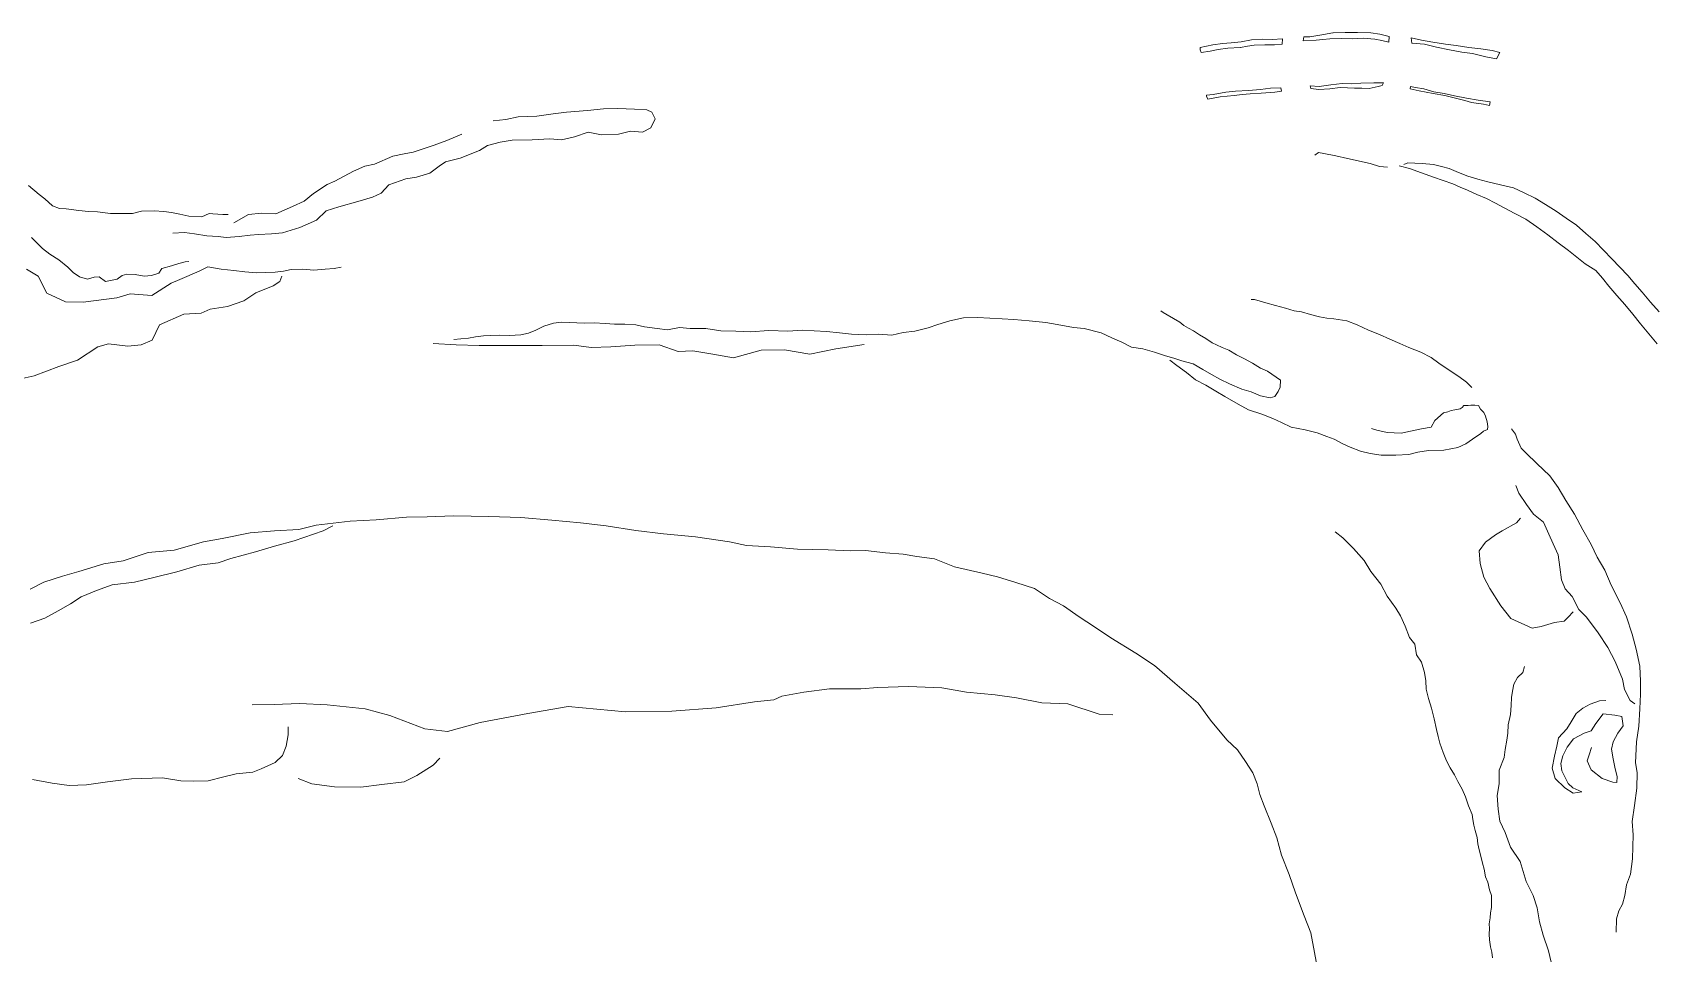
# Model space of a CAD drawing. Extents: x 683321 to 688873, y 7661944 to 7668387.
# Drawn here: x 686334 to 686686.6, y 7668148.1 to 7668348.5 of the extents above; entities that cross this region are included whole.
import ezdxf

# ---------------------------------------------------------------- set-up
doc = ezdxf.new("R2010")
doc.units = 0
doc.header["$MEASUREMENT"] = 0
doc.layers.add('01 CRESTA_Line', color=3, linetype='Continuous', lineweight=20)

msp = doc.modelspace()

# ---------------------------------------------------------------- linework, layer by layer
at = {"layer": '01 CRESTA_Line'}
for points in [[(686628.91, 7668347.57, 4347.87), (686628.81, 7668346.36, 4347.78), (686627.3, 7668346.66, 4347.85), (686625.8, 7668346.96, 4347.91), (686623.23, 7668347.17, 4347.91), (686620.89, 7668347.06, 4347.92), (686618.47, 7668347.12, 4347.86), (686616, 7668347.07, 4347.9), (686614.49, 7668346.91, 4347.92), (686612.99, 7668346.75, 4347.93), (686610.22, 7668346.59, 4347.94), (686610.33, 7668347.46, 4347.96), (686611.63, 7668347.5, 4348.08), (686613.84, 7668347.86, 4347.97), (686616.6, 7668348.39, 4347.9), (686616.69, 7668348.39, 4347.85), (686619.33, 7668348.42, 4347.88), (686621.97, 7668348.45, 4347.9), (686624.91, 7668348.38, 4348), (686626.86, 7668348.09, 4347.98)], [(686605.7, 7668347.07, 4347.83), (686605.62, 7668345.89, 4347.72), (686603.94, 7668345.77, 4347.85), (686601.83, 7668345.72, 4347.86), (686599.55, 7668345.68, 4347.83), (686598.06, 7668345.44, 4347.78), (686596.56, 7668345.2, 4347.73), (686596.5, 7668345.16, 4347.71), (686593.85, 7668345, 4347.65), (686591.72, 7668344.75, 4347.55), (686590.01, 7668344.37, 4347.55), (686588.02, 7668344.1, 4347.49), (686587.79, 7668344.69, 4347.49), (686587.82, 7668345.18, 4347.47), (686590.52, 7668345.73, 4347.6), (686592.67, 7668346.02, 4347.64), (686594.55, 7668346.22, 4347.73), (686596.72, 7668346.39, 4347.83), (686598.96, 7668346.81, 4347.93), (686601.32, 7668346.96, 4347.93), (686603.43, 7668346.93, 4347.94)], [(686652.95, 7668344.11, 4346.87), (686652.24, 7668342.72, 4346.92), (686649.87, 7668343.17, 4347.14), (686646.99, 7668343.84, 4347.34), (686644.65, 7668344.15, 4347.44), (686641.98, 7668344.66, 4347.59), (686639.18, 7668345.22, 4347.62), (686636.54, 7668345.91, 4347.63), (686633.83, 7668346.08, 4347.8), (686633.67, 7668347.24, 4347.87), (686635.94, 7668346.8, 4347.75), (686638.36, 7668346.31, 4347.66), (686641.14, 7668345.9, 4347.56), (686643.46, 7668345.64, 4347.51), (686646.18, 7668345.18, 4347.39), (686648.8, 7668344.87, 4347.22), (686651.27, 7668344.55, 4347.04)], [(686611.69, 7668336.83, 4347.96), (686611.82, 7668336.23, 4347.96), (686613.62, 7668336.03, 4347.93), (686615.95, 7668336.17, 4347.97), (686618.2, 7668336.45, 4347.91), (686619.79, 7668336.41, 4347.97), (686621.38, 7668336.36, 4348.02), (686622.94, 7668336.3, 4347.95), (686624.51, 7668336.25, 4347.88), (686626.48, 7668336.68, 4347.93), (686627.35, 7668336.89, 4347.86), (686627.68, 7668337.48, 4347.98), (686625.53, 7668337.46, 4347.98), (686622.72, 7668337.39, 4348.06), (686620.78, 7668337.28, 4348.02), (686618.63, 7668337.31, 4347.99), (686616.23, 7668337.06, 4347.96), (686613.67, 7668336.68, 4348.09)], [(686605.33, 7668336.42, 4347.97), (686605.49, 7668335.69, 4347.9), (686604.05, 7668335.47, 4347.91), (686601.09, 7668335.26, 4347.96), (686598.68, 7668335.12, 4347.91), (686596.93, 7668334.93, 4347.87), (686595.18, 7668334.74, 4347.83), (686593.67, 7668334.57, 4347.8), (686592.16, 7668334.41, 4347.78), (686589.44, 7668333.97, 4347.61), (686589.19, 7668334.6, 4347.7), (686589.2, 7668334.78, 4347.72), (686590.6, 7668334.98, 4347.64), (686593.36, 7668335.43, 4347.81), (686595.49, 7668335.65, 4347.8), (686598.3, 7668335.8, 4347.89), (686600.9, 7668336.04, 4348), (686603.1, 7668336.32, 4347.9)], [(686650.83, 7668333.37, 4346.85), (686650.67, 7668332.57, 4346.79), (686649.36, 7668332.82, 4347), (686646.79, 7668333.18, 4347.06), (686645.33, 7668333.61, 4347.17), (686643.88, 7668334.04, 4347.29), (686641.01, 7668334.75, 4347.43), (686638.45, 7668335.17, 4347.54), (686636.92, 7668335.44, 4347.58), (686635.39, 7668335.72, 4347.62), (686633.43, 7668336.21, 4347.66), (686633.55, 7668336.68, 4347.62), (686634.61, 7668336.5, 4347.77), (686636.4, 7668336.2, 4347.62), (686638.56, 7668335.56, 4347.55), (686640.86, 7668335.19, 4347.44), (686643.11, 7668334.67, 4347.38), (686645.68, 7668334.17, 4347.2), (686648.21, 7668333.75, 4347.07)]]:
    msp.add_polyline3d(points, close=True, dxfattribs=at)
for points in [[(686434.13, 7668329.19, 4349.6), (686436.86, 7668329.54, 4349.95), (686439.6, 7668330.12, 4349.79), (686443.63, 7668330.22, 4349.26), (686447.15, 7668330.71, 4349.52), (686450.06, 7668331.14, 4349.12), (686454.61, 7668331.48, 4349.41), (686458.14, 7668331.81, 4349.52), (686461.23, 7668331.87, 4348.94), (686464.86, 7668331.73, 4349.45), (686467.51, 7668331.64, 4349.23), (686468.6, 7668331.12, 4349.23), (686469.33, 7668329.65, 4349.05), (686468.37, 7668327.68, 4349.64), (686466.59, 7668326.74, 4349.8), (686463.95, 7668326.94, 4349.48), (686461.35, 7668326.31, 4349.57), (686457.66, 7668326.2, 4350.09), (686454.76, 7668326.73, 4349.54), (686451.8, 7668325.77, 4349.33), (686448.99, 7668325.1, 4350), (686446.42, 7668325.27, 4350.04), (686442.64, 7668325.12, 4349.16), (686438.28, 7668324.98, 4350.34), (686435.62, 7668324.61, 4349.97), (686432.92, 7668323.82, 4349.09), (686431.14, 7668322.77, 4349.76), (686426.94, 7668321.07, 4350.19), (686423.79, 7668320.28, 4349.46), (686422.4, 7668319.36, 4349.75), (686420.37, 7668317.86, 4350.17), (686417.44, 7668316.97, 4350.24), (686415.12, 7668316.58, 4349.64), (686411.42, 7668315.27, 4349.3), (686409.8, 7668313.5, 4349.93), (686407.9, 7668312.58, 4350.02), (686404.7, 7668311.67, 4350.12), (686400.59, 7668310.5, 4350.32), (686397.8, 7668309.64, 4349.89), (686395.75, 7668307.63, 4350.15), (686392.1, 7668306.02, 4350.68), (686388.32, 7668304.85, 4349.7), (686385.92, 7668304.67, 4349.45), (686383.16, 7668304.53, 4350.82), (686381.34, 7668304.33, 4350.91), (686378.91, 7668304.06, 4350.27), (686376.11, 7668303.83, 4350.02), (686374.36, 7668304.09, 4349.81), (686371.92, 7668304.17, 4349.92), (686369.23, 7668304.63, 4350.08), (686367.05, 7668304.9, 4349.98), (686364.54, 7668304.81, 4350.21)], [(686377.76, 7668307, 4350.9), (686380.99, 7668308.83, 4351.18), (686383.79, 7668309.16, 4350.25), (686386.87, 7668308.99, 4349.68), (686390.51, 7668310.55, 4350.15), (686393.06, 7668311.78, 4349.76), (686395.05, 7668313.38, 4349.95), (686398.04, 7668315.38, 4349.99), (686399.74, 7668316.1, 4349.54), (686403.8, 7668318.25, 4349.69), (686406.25, 7668319.33, 4349.89), (686408.36, 7668319.79, 4349.55), (686412.33, 7668321.5, 4349.18), (686414.81, 7668322.02, 4349.89), (686416.78, 7668322.42, 4349.78), (686421.3, 7668323.93, 4349.4), (686424.05, 7668324.97, 4349.93), (686427.34, 7668326.32, 4349.04)], [(686612.73, 7668321.72, 4346.43), (686613.55, 7668322.34, 4346.58), (686614.66, 7668322.09, 4346.56), (686617.32, 7668321.63, 4346.61), (686619.8, 7668321, 4346.57), (686624.75, 7668319.96, 4346.45), (686626.75, 7668319.28, 4346.59), (686628.5, 7668319.17, 4346.5)], [(686687.14, 7668280.69, 4342.09), (686685.34, 7668282.86, 4342.29), (686683.53, 7668285.03, 4342.5), (686681.83, 7668287.14, 4342.9), (686680.13, 7668289.25, 4343.3), (686678.38, 7668291.24, 4343.55), (686676.63, 7668293.23, 4343.8), (686675.23, 7668294.97, 4344), (686673.83, 7668296.7, 4344.2), (686671.46, 7668298.14, 4344.43), (686669.66, 7668299.58, 4344.62), (686667.87, 7668301.01, 4344.82), (686665.62, 7668302.71, 4345.07), (686663.38, 7668304.42, 4345.32), (686660.96, 7668306.14, 4345.55), (686658.55, 7668307.86, 4345.78), (686656.23, 7668309.09, 4345.99), (686653.91, 7668310.33, 4346.21), (686651.98, 7668311.32, 4346.35), (686650.05, 7668312.31, 4346.49), (686647.96, 7668313.22, 4346.63), (686645.87, 7668314.13, 4346.77), (686644.29, 7668314.82, 4346.89), (686642.7, 7668315.5, 4347.01), (686640.59, 7668316.25, 4347.16), (686638.48, 7668317, 4347.31), (686635.9, 7668317.92, 4347.44), (686633.33, 7668318.85, 4347.57), (686631.03, 7668319.42, 4347.7)], [(686632.05, 7668319.75, 4347.69), (686632.91, 7668320.07, 4347.66), (686634.47, 7668319.99, 4347.62), (686636.03, 7668319.91, 4347.57), (686638.52, 7668319.75, 4347.54), (686640.23, 7668319.31, 4347.47), (686641.94, 7668318.87, 4347.4), (686643.96, 7668318.01, 4347.24), (686645.98, 7668317.15, 4347.07), (686648.13, 7668316.56, 4346.98), (686650.29, 7668315.97, 4346.88), (686653.09, 7668315.32, 4346.74), (686655.9, 7668314.67, 4346.6), (686658.24, 7668313.54, 4346.42), (686660.59, 7668312.4, 4346.24), (686662.89, 7668310.99, 4346.01), (686665.19, 7668309.58, 4345.77), (686667.38, 7668308.04, 4345.53), (686669.58, 7668306.5, 4345.29), (686671.62, 7668304.74, 4345.03), (686673.66, 7668302.98, 4344.76), (686675.46, 7668301.08, 4344.55), (686677.26, 7668299.18, 4344.34), (686679.01, 7668297.38, 4344.08), (686680.77, 7668295.57, 4343.83), (686682.31, 7668293.75, 4343.6), (686683.85, 7668291.94, 4343.37), (686685.71, 7668289.81, 4343.04), (686687.56, 7668287.69, 4342.7)], [(686376.52, 7668308.83, 4350.82), (686375.36, 7668308.84, 4351.19), (686373.22, 7668309.01, 4351.37), (686372.38, 7668309.03, 4351.61), (686370.79, 7668308.33, 4351.68), (686368, 7668308.46, 4352.24), (686366.04, 7668308.91, 4352.65), (686364.21, 7668309.29, 4353.05), (686362.52, 7668309.48, 4353.32), (686360.46, 7668309.67, 4353.51), (686357.71, 7668309.55, 4353.55), (686355.71, 7668309.03, 4353.77), (686353.53, 7668309.05, 4354.01), (686350.97, 7668309.09, 4354.32), (686348.15, 7668309.44, 4354.37), (686346.21, 7668309.48, 4354.67), (686344.07, 7668309.73, 4354.76), (686341.35, 7668310.09, 4354.8), (686339.91, 7668310.18, 4354.68), (686338.38, 7668310.71, 4354.95), (686336.72, 7668312.22, 4355.03), (686335.43, 7668313.22, 4355.24), (686333.15, 7668315.19, 4355.64)], [(686333.8, 7668303.84, 4352.9), (686336.15, 7668301.44, 4352.99), (686337.78, 7668300.2, 4352.82), (686339.73, 7668298.95, 4352.62), (686341.72, 7668297.4, 4352.37), (686342.88, 7668296.25, 4352.16), (686344.21, 7668295.25, 4352.01), (686345.96, 7668294.81, 4351.69), (686347.39, 7668295.18, 4352.07), (686348.47, 7668295.3, 4352.34), (686349.9, 7668294.24, 4351.57), (686352.44, 7668294.78, 4351.51), (686353.49, 7668295.57, 4351.98), (686354.5, 7668295.84, 4352.14), (686356.34, 7668295.8, 4351.35), (686358.31, 7668295.41, 4350.99), (686359.88, 7668295.55, 4350.41), (686361.47, 7668296.05, 4350.46), (686362.14, 7668297.11, 4350.69), (686364.2, 7668297.7, 4350.36), (686365.83, 7668298.22, 4350.22), (686367.22, 7668298.54, 4350.09), (686367.97, 7668298.61, 4350.19)], [(686388.23, 7668295.45, 4349.66), (686387.8, 7668294.29, 4349.76), (686386.3, 7668293.36, 4349.73), (686382.53, 7668291.8, 4349.18), (686379.96, 7668290.1, 4350.85), (686376.39, 7668288.8, 4350.22), (686372.63, 7668288.27, 4350.25), (686370.66, 7668287.37, 4350.46), (686366.9, 7668287.17, 4349.74), (686361.63, 7668284.83, 4349.55), (686360.04, 7668281.49, 4350.49), (686357.6, 7668280.52, 4350.93), (686354.73, 7668280.19, 4350.78), (686350.55, 7668280.68, 4350.69), (686348.18, 7668280.05, 4350.69), (686343.76, 7668277.19, 4350.79), (686339.71, 7668275.75, 4350.98), (686334.37, 7668273.77, 4350.97), (686329.82, 7668272.72, 4351.13)], [(686332.67, 7668296.96, 4351.27), (686335.24, 7668295.4, 4351.2), (686337.1, 7668291.72, 4351.16), (686341.2, 7668289.85, 4351.01), (686345, 7668289.8, 4350.94), (686352.37, 7668290.73, 4350.75), (686355.22, 7668291.61, 4351.08), (686359.95, 7668291.19, 4350.02), (686364.11, 7668293.9, 4350.24), (686366, 7668294.71, 4350.45), (686370.2, 7668296.52, 4351.05), (686372.1, 7668297.45, 4350.5), (686374.98, 7668296.94, 4350.34), (686377.79, 7668296.63, 4350.4), (686380.18, 7668296.4, 4350.56), (686382.74, 7668296.17, 4350.7), (686384.68, 7668296.25, 4350.68), (686386.78, 7668296.32, 4350.21), (686388.55, 7668296.53, 4349.68), (686390.26, 7668296.87, 4348.99), (686392.75, 7668296.94, 4348.64), (686395.18, 7668296.74, 4348.64), (686397.63, 7668296.93, 4348.06), (686399.6, 7668297.11, 4347.8), (686401.09, 7668297.42, 4347.76)], [(686579.28, 7668287.92, 4346.83), (686579.79, 7668287.55, 4346.96), (686580.61, 7668287.01, 4347.01), (686583.36, 7668285.41, 4346.94), (686584.23, 7668284.73, 4347.02), (686585.28, 7668284.14, 4347.33), (686586.33, 7668283.55, 4347.56), (686587.64, 7668282.67, 4347.86), (686589.02, 7668281.88, 4347.84), (686590.43, 7668280.91, 4347.9), (686591.32, 7668280.47, 4347.95), (686592.55, 7668279.91, 4348.11), (686594.01, 7668279.35, 4348.3), (686595.72, 7668278.29, 4348.38), (686597.42, 7668277.47, 4348.34), (686599.16, 7668276.49, 4348.39), (686600.91, 7668275.42, 4348.31), (686602.44, 7668274.75, 4348.25), (686603.37, 7668274.1, 4348.22), (686605.29, 7668272.84, 4348.37), (686605.18, 7668271.29, 4348.6), (686604.72, 7668270.36, 4348.52), (686604.05, 7668269.24, 4348.23), (686602.98, 7668268.95, 4348.01), (686600.92, 7668269.43, 4348.03), (686598.91, 7668270.27, 4348.14), (686596.87, 7668270.85, 4348.02), (686594.18, 7668272.02, 4348.21), (686592.04, 7668273.03, 4348.42), (686590.28, 7668274.05, 4348.4), (686588.35, 7668275.14, 4348.15), (686586.26, 7668276.35, 4347.92), (686583.79, 7668276.98, 4347.86), (686582.3, 7668277.51, 4347.89), (686580.05, 7668278.15, 4348.43), (686577.89, 7668278.88, 4348.57), (686575.34, 7668279.65, 4348.59), (686572.87, 7668279.99, 4348.43), (686570.76, 7668281.04, 4348.41), (686568.61, 7668282.02, 4348.37), (686566.26, 7668283.1, 4348.49), (686562.57, 7668284.08, 4348.55), (686560.25, 7668284.25, 4348.49), (686556.73, 7668284.93, 4348.39), (686554.22, 7668285.32, 4348.21), (686550.66, 7668285.71, 4348.21), (686547.31, 7668286.03, 4348.26), (686544.77, 7668286.18, 4348.29), (686542.11, 7668286.31, 4348.55), (686539.43, 7668286.47, 4348.5), (686536.38, 7668286.35, 4348.78), (686533.4, 7668285.75, 4349.15), (686530.75, 7668284.92, 4349.18), (686528.69, 7668284.21, 4349.21), (686525.8, 7668283.47, 4349.4), (686523.28, 7668283.18, 4349.49), (686520.76, 7668282.62, 4349.4), (686517.85, 7668282.8, 4349.34), (686515.23, 7668282.69, 4349.32), (686512.05, 7668282.79, 4349.14), (686509.41, 7668283.08, 4349.21), (686506.59, 7668283.38, 4349.37), (686503.91, 7668283.51, 4349.21), (686501.4, 7668283.7, 4349.36), (686498.2, 7668283.44, 4349.49), (686494.06, 7668283.63, 4349.26), (686490.03, 7668283.29, 4349.54), (686486.9, 7668283.47, 4349.6), (686483.61, 7668283.57, 4349.49), (686480.39, 7668284.08, 4349.46), (686476.93, 7668284.08, 4349.46), (686474.64, 7668284.26, 4349.55), (686472.02, 7668283.77, 4349.59), (686469.76, 7668284.07, 4349.66), (686467.05, 7668284.39, 4349.49), (686465.12, 7668284.83, 4349.7), (686462.76, 7668284.98, 4349.66), (686460.54, 7668284.98, 4349.79), (686458.46, 7668285.17, 4349.73), (686456.11, 7668285.31, 4349.78), (686453.96, 7668285.24, 4349.92), (686450.63, 7668285.36, 4349.82), (686448.91, 7668285.41, 4349.65), (686447.22, 7668285.19, 4349.52), (686445.12, 7668284.55, 4349.42), (686443.43, 7668283.7, 4349.26), (686441.82, 7668283.01, 4349.7), (686440.15, 7668282.66, 4349.58), (686437.68, 7668282.55, 4349.69), (686435.51, 7668282.58, 4349.46), (686433.51, 7668282.56, 4349.21), (686432.02, 7668282.45, 4348.94), (686430.3, 7668282.27, 4348.43), (686428.76, 7668281.93, 4347.77), (686427.07, 7668281.78, 4347.65), (686425.58, 7668281.67, 4347.75)], [(686646.84, 7668271.22, 4346.3), (686645.7, 7668272.39, 4346.35), (686644, 7668273.59, 4346.24), (686642.14, 7668274.85, 4346.37), (686639.69, 7668276.49, 4346.44), (686638, 7668277.77, 4346.3), (686635.74, 7668278.89, 4346.4), (686633.19, 7668279.92, 4346.41), (686631.18, 7668280.82, 4346.37), (686629.02, 7668281.75, 4346.32), (686626.75, 7668282.72, 4346.34), (686624.36, 7668283.7, 4346.33), (686621.89, 7668284.84, 4346.31), (686619.69, 7668285.73, 4346.44), (686616.87, 7668286.18, 4346.26), (686615.31, 7668286.31, 4346.42), (686613.74, 7668286.62, 4346.37), (686611.78, 7668287.06, 4346.42), (686609.82, 7668287.65, 4346.52), (686608.22, 7668287.91, 4346.43), (686606.34, 7668288.46, 4346.45), (686604.19, 7668289.06, 4346.47), (686602.05, 7668289.62, 4346.42), (686599.61, 7668290.34, 4346.5), (686598.91, 7668290.32, 4346.34)], [(686514.77, 7668280.55, 4348.34), (686508.59, 7668279.61, 4347.94), (686502.96, 7668278.47, 4348.08), (686497.47, 7668279.43, 4347.99), (686492.37, 7668279.32, 4347.83), (686486.39, 7668277.65, 4347.33), (686481.85, 7668278.47, 4347.75), (686477.52, 7668279.19, 4347.33), (686474.33, 7668279.07, 4347.26), (686470.23, 7668280.5, 4347.67), (686464.92, 7668280.41, 4347.17), (686459.73, 7668280.09, 4347.25), (686455.41, 7668279.92, 4347.35), (686451.64, 7668280.41, 4348.04), (686444.8, 7668280.38, 4347.94), (686437.96, 7668280.35, 4347.83), (686431.12, 7668280.32, 4347.73), (686426.11, 7668280.51, 4347.69), (686421.06, 7668280.75, 4347.78)], [(686625.07, 7668262.26, 4347.95), (686626.2, 7668261.91, 4348.34), (686628.47, 7668261.44, 4348.7), (686631.48, 7668261.3, 4348.4), (686635.89, 7668262.2, 4348.33), (686638, 7668262.55, 4348.55), (686638.79, 7668264.02, 4348.35), (686640.72, 7668265.69, 4347.96), (686641.64, 7668265.95, 4347.98), (686642.34, 7668266.2, 4347.9), (686643.13, 7668266.36, 4347.81), (686644.28, 7668266.55, 4347.65), (686644.72, 7668266.88, 4347.49), (686645.14, 7668267.29, 4347.52), (686646.07, 7668267.29, 4347.68), (686646.64, 7668267.39, 4347.82), (686647.5, 7668267.36, 4348), (686648.3, 7668267.27, 4348.02), (686648.76, 7668266.53, 4347.93), (686649.44, 7668265.77, 4347.79), (686649.81, 7668264.98, 4347.95), (686650.15, 7668263.71, 4348.37), (686650.35, 7668262.71, 4348.49), (686650.27, 7668262.05, 4348.72), (686649.36, 7668261.71, 4348.76), (686648.81, 7668261.2, 4348.76), (686647.01, 7668259.98, 4348.23), (686645.56, 7668258.93, 4347.63), (686643.79, 7668258.17, 4347.15), (686640.73, 7668257.61, 4347.18), (686637.44, 7668257.51, 4347.35), (686635.09, 7668257.17, 4347.15), (686633.15, 7668256.64, 4346.86), (686630.36, 7668256.51, 4347.14), (686627.11, 7668256.51, 4347.01), (686624.74, 7668256.86, 4347), (686622.64, 7668257.35, 4347.09), (686620.37, 7668258.2, 4347.29), (686618.7, 7668259.04, 4347.04), (686616.94, 7668260, 4347.42), (686615.31, 7668260.58, 4347.45), (686613.23, 7668261.33, 4347.47), (686610.6, 7668262.03, 4347.11), (686607.56, 7668262.61, 4346.55), (686605.5, 7668263.62, 4346.82), (686603.62, 7668264.49, 4346.86), (686601.17, 7668265.42, 4347.17), (686598.28, 7668266.39, 4347.04), (686596.05, 7668267.59, 4347.14), (686593.17, 7668269.23, 4347.56), (686591.21, 7668270.44, 4347.46), (686589.01, 7668271.75, 4347.52), (686586.76, 7668272.86, 4347.23), (686584.86, 7668274.48, 4347.29), (686582.76, 7668275.99, 4347.86), (686581.22, 7668277.15, 4348.04)], [(686678.2, 7668152.73, 4327.32), (686678.3, 7668155.63, 4327.91), (686678.82, 7668157.37, 4328.44), (686679.6, 7668158.8, 4328.54), (686680.09, 7668160.68, 4328.44), (686680.43, 7668163.02, 4328.67), (686681.33, 7668165.37, 4328.45), (686681.76, 7668168.72, 4328.8), (686681.89, 7668173.94, 4329.75), (686681.72, 7668176.77, 4329.99), (686682.22, 7668180.31, 4330.49), (686682.73, 7668184.05, 4330.88), (686682.81, 7668187.48, 4331.27), (686682.4, 7668189.58, 4331.23), (686682.67, 7668194.1, 4331.88), (686683.15, 7668197.55, 4332.24), (686683.36, 7668201.3, 4332.51), (686683.48, 7668204.53, 4333.45), (686683.51, 7668207.36, 4333.7), (686683.36, 7668210.56, 4333.85), (686682.57, 7668214.28, 4334.64), (686681.68, 7668217.57, 4334.99), (686680.46, 7668221.32, 4335.56), (686679.09, 7668224.35, 4335.97), (686677.16, 7668228.22, 4336.48), (686675.73, 7668231.51, 4336.94), (686674.07, 7668234.33, 4337.37), (686672.82, 7668237.03, 4337.84), (686670.97, 7668240.23, 4338.48), (686669.19, 7668243.68, 4339.03), (686667.26, 7668246.65, 4339.76), (686665.64, 7668249.47, 4339.97), (686663.78, 7668251.98, 4340.62), (686660.97, 7668254.68, 4342.38), (686658.69, 7668256.93, 4344.22), (686657.59, 7668257.99, 4344.88), (686656.72, 7668259.98, 4345.33), (686656.32, 7668261.06, 4345.39), (686655.44, 7668262.19, 4345.56)], [(686682.27, 7668202.37, 4332.71), (686681.29, 7668203.14, 4332.7), (686680.06, 7668205.52, 4333.13), (686679.6, 7668207.8, 4333.65), (686678.02, 7668211.61, 4334.39), (686676.38, 7668214.62, 4334.76), (686674.32, 7668217.88, 4335.43), (686671.77, 7668221.28, 4336.1), (686670.14, 7668222.9, 4336.97), (686668.66, 7668225.75, 4336.83), (686667.13, 7668227.44, 4337.29), (686666.34, 7668229.41, 4337.73), (686666.01, 7668232.11, 4338.25), (686665.62, 7668234.81, 4338.22), (686664.53, 7668237.23, 4338.43), (686663.57, 7668239.33, 4338.8), (686662.39, 7668241.92, 4339.22), (686660.27, 7668243.65, 4339.33), (686658.71, 7668245.77, 4339.43), (686657.06, 7668248.26, 4340.03), (686656.44, 7668249.9, 4340.76)], [(686333.52, 7668227.38, 4351), (686336.48, 7668228.84, 4350.83), (686340.52, 7668230.14, 4350.81), (686344.07, 7668231.16, 4350.84), (686349.48, 7668232.82, 4350.99), (686353.71, 7668233.54, 4350.79), (686359.13, 7668235.32, 4350.69), (686364.8, 7668235.85, 4350.75), (686371.2, 7668237.63, 4350.6), (686375.26, 7668238.33, 4350.57), (686381.3, 7668239.61, 4350.37), (686386.59, 7668240.04, 4350.34), (686391.92, 7668240.34, 4350.15), (686395.66, 7668241.29, 4349.85), (686403.04, 7668242.14, 4349.58), (686408.7, 7668242.43, 4349.12), (686415.27, 7668243.04, 4348.32), (686419.81, 7668243.11, 4347.72), (686425.51, 7668243.31, 4347.27), (686433.18, 7668243.17, 4346.5), (686440.12, 7668242.93, 4345.8), (686446.9, 7668242.32, 4345.2), (686453.09, 7668241.76, 4344.79), (686458.73, 7668241.09, 4344.37), (686465.17, 7668240.11, 4344.12), (686471.15, 7668239.35, 4343.49), (686478.1, 7668238.72, 4342.66), (686485.53, 7668237.67, 4342.45), (686489.17, 7668236.86, 4342.45), (686494.43, 7668236.57, 4342), (686500.26, 7668236.04, 4341.24), (686506.97, 7668235.9, 4339.8), (686511.77, 7668235.65, 4339.5), (686515.06, 7668235.77, 4339.38), (686519.38, 7668235.23, 4339.19), (686523.26, 7668234.97, 4338.85), (686526.22, 7668234.48, 4338.49), (686530.07, 7668233.95, 4338.14), (686534.43, 7668232.2, 4337.76), (686540.44, 7668230.79, 4337.4), (686543.75, 7668230.03, 4337.55), (686547.74, 7668228.8, 4336.93), (686551.76, 7668227.48, 4336.74), (686555.02, 7668225.34, 4336.4), (686558.11, 7668223.75, 4336.34), (686561.5, 7668221.32, 4335.89), (686564.84, 7668219.15, 4335.62), (686568.35, 7668216.77, 4335.39), (686573.82, 7668213.39, 4334.91), (686577.84, 7668210.76, 4334.51), (686582.32, 7668206.89, 4333.68), (686587.36, 7668202.54, 4333.11), (686590.02, 7668198.87, 4332.58), (686593.61, 7668194.6, 4332.01), (686595.92, 7668192.38, 4331.62), (686597.68, 7668189.88, 4331.3), (686599.23, 7668187.4, 4331.13), (686600.17, 7668184.97, 4330.95), (686600.78, 7668182.67, 4330.66), (686601.68, 7668180.24, 4330.39), (686603.2, 7668176.44, 4330.28), (686604.44, 7668173.22, 4329.84), (686605.48, 7668169.45, 4329.42), (686607.14, 7668165.25, 4329.06), (686608.53, 7668161.28, 4328.51), (686610.4, 7668156.31, 4328.08), (686611.85, 7668152.58, 4327.75), (686612.63, 7668148.31, 4327.58), (686613.2, 7668145.16, 4327.48)], [(686668.9, 7668222.4, 4336.39), (686667.82, 7668221.27, 4335.5), (686666.89, 7668220.37, 4334.92), (686664.78, 7668220.1, 4335.08), (686661.94, 7668219.24, 4335.73), (686659.96, 7668218.84, 4335.5), (686655.29, 7668220.94, 4335.19), (686653.15, 7668223.71, 4335.15), (686650.78, 7668227.5, 4335.04), (686649.46, 7668229.98, 4334.96), (686648.63, 7668232.94, 4335.1), (686648.42, 7668235.7, 4335.48), (686649.8, 7668237.57, 4335.32), (686652.02, 7668239.19, 4336.11), (686653.44, 7668240.03, 4336.4), (686656.59, 7668241.74, 4337.07), (686657.46, 7668242.76, 4337.72)], [(686399.29, 7668241.11, 4349.51), (686397.17, 7668240.05, 4349.34), (686390.9, 7668237.85, 4348.62), (686386.62, 7668236.73, 4348.98), (686382.49, 7668235.43, 4349.19), (686377.08, 7668234.04, 4349.33), (686374.37, 7668233.06, 4349.47), (686370.21, 7668232.6, 4349.9), (686365.4, 7668231.13, 4349.63), (686360.35, 7668229.9, 4349.77), (686356.15, 7668228.87, 4349.89), (686351.34, 7668228.29, 4350.02), (686347.92, 7668227.04, 4350.01), (686344.61, 7668225.68, 4350.03), (686342.26, 7668224.13, 4350.2), (686339.55, 7668222.64, 4350.25), (686336.69, 7668221, 4350.15), (686333.55, 7668219.93, 4350)], [(686617.14, 7668239.84, 4334.85), (686618.84, 7668238.52, 4335.02), (686621.12, 7668236.16, 4334.8), (686623.42, 7668233.56, 4334.88), (686624.89, 7668231.2, 4334.65), (686627.05, 7668228.44, 4334.28), (686628.42, 7668225.82, 4334.35), (686630.35, 7668223.21, 4334.25), (686631.31, 7668221.55, 4334.06), (686632.37, 7668219.28, 4333.81), (686633.31, 7668216.86, 4333.67), (686634.43, 7668215.37, 4333.38), (686634.82, 7668213.07, 4333.68), (686635.92, 7668211.44, 4333.26), (686636.56, 7668209.19, 4333.17), (686636.84, 7668207.43, 4332.79), (686636.94, 7668205.6, 4332.42), (686637.46, 7668203.57, 4332.48), (686638.1, 7668201.44, 4332.26), (686638.69, 7668199.14, 4332.19), (686639.14, 7668196.81, 4332.14), (686639.53, 7668195.32, 4331.9), (686639.89, 7668193.81, 4331.72), (686640.6, 7668191.8, 4331.48), (686641.35, 7668190.03, 4331.35), (686642.17, 7668188.51, 4331.24), (686643.05, 7668186.96, 4331.1), (686643.81, 7668185.47, 4330.93), (686644.74, 7668183.83, 4330.79), (686645.48, 7668182.18, 4330.68), (686646.1, 7668180.23, 4330.7), (686646.91, 7668178.34, 4330.34), (686647.08, 7668177.23, 4330.15), (686647.25, 7668176.03, 4330.05), (686647.54, 7668174.87, 4330.03), (686648.02, 7668173.31, 4329.85), (686648.14, 7668171.95, 4329.69), (686648.42, 7668170.66, 4329.54), (686648.84, 7668169.28, 4329.48), (686649.19, 7668167.73, 4329.43), (686649.51, 7668166.42, 4329.27), (686649.82, 7668164.74, 4329.29), (686650.34, 7668163.6, 4329.29), (686650.67, 7668161.91, 4329.27), (686651.1, 7668160.71, 4329.19), (686651.14, 7668159.4, 4328.95), (686651.09, 7668158.11, 4328.67), (686650.93, 7668156.92, 4328.44), (686650.83, 7668155.87, 4328.18), (686650.63, 7668154.54, 4328.03), (686650.67, 7668153.54, 4327.91), (686650.65, 7668152.28, 4328.03), (686650.72, 7668151.06, 4327.95), (686650.89, 7668149.54, 4327.69), (686651.21, 7668148.36, 4327.44), (686651.34, 7668147.13, 4327.35)], [(686664.42, 7668144.68, 4326.13), (686663.5, 7668148.66, 4326.46), (686662.35, 7668152.06, 4326.75), (686661.57, 7668154.97, 4326.86), (686661.03, 7668158.02, 4327.01), (686660.18, 7668160.71, 4327.39), (686658.69, 7668163.78, 4327.47), (686657.32, 7668168.12, 4327.73), (686655.26, 7668171.21, 4328.11), (686654.12, 7668174.4, 4328.44), (686652.96, 7668176.87, 4328.96), (686652.55, 7668179.48, 4329.29), (686652.39, 7668182.47, 4329.67), (686652.76, 7668184.98, 4329.86), (686652.76, 7668188, 4330.2), (686653.86, 7668190.71, 4330.46), (686654.12, 7668192.5, 4330.56), (686654.43, 7668194.5, 4330.69), (686654.64, 7668196.03, 4330.74), (686654.72, 7668197.86, 4331.05), (686655.23, 7668200.05, 4331.03), (686655.38, 7668202.03, 4330.93), (686655.45, 7668203.8, 4331.12), (686655.7, 7668205.13, 4331.37), (686656, 7668206.71, 4331.57), (686656.75, 7668208.13, 4331.53), (686657.9, 7668209.24, 4332.04), (686658.27, 7668210.53, 4332.19)], [(686381.73, 7668202.21, 4326.88), (686386.53, 7668202.27, 4326.78), (686392.02, 7668202.44, 4326.71), (686398.08, 7668202.2, 4326.66), (686406.3, 7668201.32, 4326.56), (686411.68, 7668199.83, 4326.59), (686419.28, 7668196.96, 4326.68), (686424.18, 7668196.41, 4326.25), (686431.34, 7668198.36, 4326.13), (686441.69, 7668200.29, 4326.32), (686450.47, 7668201.79, 4326.01), (686462.86, 7668200.65, 4326.49), (686472.96, 7668200.79, 4325.89), (686482.59, 7668201.53, 4326.49), (686490.91, 7668202.81, 4326.74), (686495.12, 7668203.3, 4326.73), (686496.86, 7668204.05, 4326.75), (686501.65, 7668204.97, 4326.6), (686507.25, 7668205.64, 4326.59), (686514.07, 7668205.67, 4326.37), (686517.74, 7668205.97, 4326.44), (686524.39, 7668206.14, 4326.35), (686531.64, 7668205.85, 4325.94), (686537.01, 7668204.94, 4326.07), (686543.27, 7668204.36, 4325.77), (686547.88, 7668203.69, 4325.69), (686553.36, 7668202.63, 4325.89), (686559.01, 7668202.4, 4325.72), (686565.84, 7668200.15, 4325.7), (686568.79, 7668200.04, 4325.76)], [(686675.98, 7668203.13, 4330.96), (686674.59, 7668203.05, 4330.64), (686672.59, 7668202.36, 4330.28), (686670.94, 7668201.46, 4330.42), (686669.49, 7668200.28, 4330.56), (686668.41, 7668198.48, 4330.57), (686667.49, 7668196.96, 4330.45), (686665.68, 7668195.04, 4330.12), (686665.31, 7668193.19, 4330.2), (686664.79, 7668191.02, 4330.48), (686664.3, 7668188.43, 4330.38), (686664.95, 7668186.13, 4329.96), (686667.06, 7668184.11, 4329.25), (686668.89, 7668182.95, 4329.02), (686670.77, 7668183.28, 4328.62), (686668.81, 7668184.14, 4329.24), (686667.82, 7668185.07, 4329.34), (686666.44, 7668187.81, 4329.99), (686666.18, 7668189.39, 4330.13), (686666.64, 7668191.09, 4330.1), (686667.55, 7668193.01, 4330), (686668.94, 7668194.76, 4329.73), (686671.29, 7668196, 4329.86), (686672.79, 7668196.54, 4329.71), (686673.83, 7668198.12, 4329.84), (686675.36, 7668200.23, 4329.96), (686677.92, 7668199.96, 4330.2), (686679.47, 7668199.63, 4330.39), (686679.74, 7668197.6, 4330.74), (686678.56, 7668196.05, 4330.65), (686677.55, 7668194.16, 4330.34), (686677.17, 7668192.52, 4330.18), (686677.59, 7668190.47, 4330.27), (686677.99, 7668188.27, 4330.21), (686678.41, 7668186.56, 4330.04), (686678.33, 7668185.28, 4329.37), (686677.5, 7668185.39, 4329.47), (686675.16, 7668186.16, 4330.35), (686672.78, 7668188.04, 4331.5), (686671.95, 7668189.99, 4331.91), (686672.34, 7668191.29, 4331.89), (686672.86, 7668192.88, 4331.52)], [(686389.56, 7668197.41, 4325.06), (686389.58, 7668195.63, 4325.02), (686389.13, 7668193.21, 4325.11), (686388.32, 7668191.19, 4325.83), (686386.75, 7668189.62, 4326.38), (686383.68, 7668188.25, 4326.54), (686381.9, 7668187.54, 4326.14), (686378.29, 7668187.17, 4326), (686375.57, 7668186.51, 4326.1), (686372.17, 7668185.66, 4325.49), (686369.01, 7668185.59, 4325.22), (686366.25, 7668185.64, 4325.71), (686362.25, 7668186.31, 4326.25), (686355.49, 7668186.05, 4325.62), (686350.34, 7668185.44, 4325.36), (686345.77, 7668184.77, 4324.95), (686341.95, 7668184.64, 4324.71), (686338.3, 7668185.13, 4324.88), (686333.99, 7668185.96, 4325.17)], [(686391.77, 7668186.19, 4322.86), (686394.73, 7668185.02, 4322.94), (686399.62, 7668184.31, 4322.95), (686405.38, 7668184.25, 4323.06), (686409.9, 7668184.84, 4323.29), (686414.77, 7668185.4, 4323.63), (686417.52, 7668186.8, 4323.62), (686421.06, 7668189.06, 4323.53), (686422.54, 7668190.61, 4323.53)]]:
    msp.add_polyline3d(points, dxfattribs=at)

doc.saveas('drawing.dxf')
